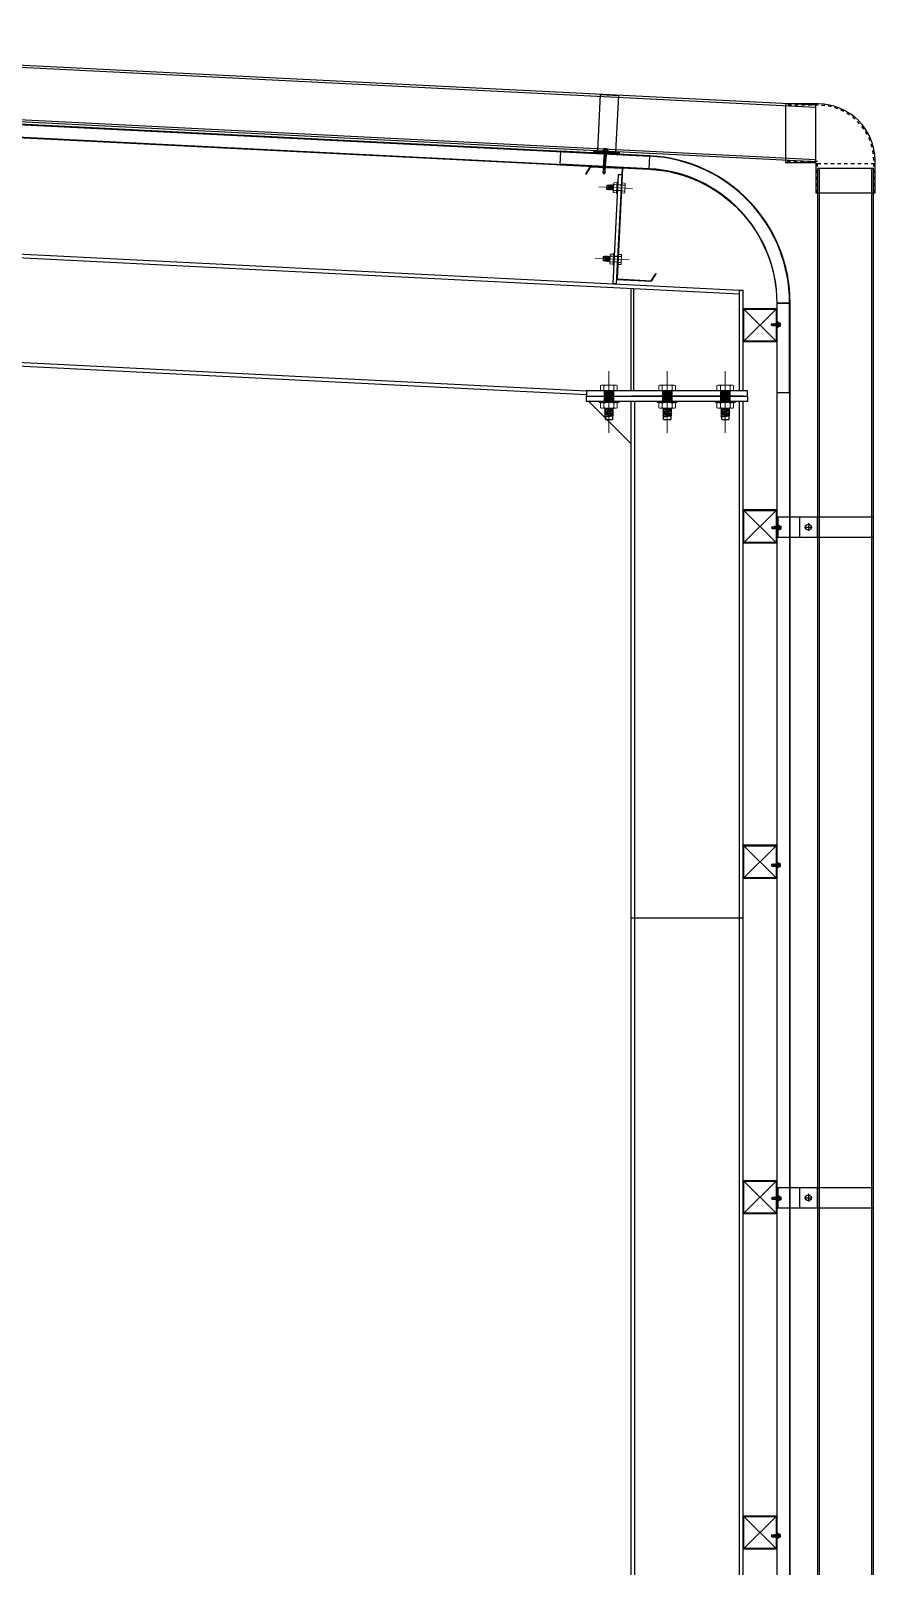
# Model space of a CAD drawing. Header units: inches. Extents: x 1359 to 46357, y -3807 to 191.
# Drawn here: x 23432.88 to 23458.04, y -940.83 to -895.03 of the extents above; entities that cross this region are included whole.
import ezdxf

# ---------------------------------------------------------------- set-up
doc = ezdxf.new("R2010")
doc.units = ezdxf.units.IN
doc.header["$MEASUREMENT"] = 0
for name, pattern in [('CENTER2', [28.575, 19.05, -3.175, 3.175, -3.175]), ('DASHED2', [9.525, 6.35, -3.175]), ('HIDDEN', [0.375, 0.25, -0.125])]:
    doc.linetypes.add(name, pattern=pattern)
for name, color, linetype in [('2', 2, 'Continuous'), ('2NET-VE', 8, 'Continuous'), ('3', 3, 'Continuous'), ('5', 5, 'Continuous'), ('6', 6, 'Continuous'), ('7', 7, 'Continuous'), ('DASHED', 8, 'DASHED2'), ('DIM', 8, 'Continuous'), ('DOWNPOUT', 52, 'Continuous'), ('flashing', 6, 'Continuous'), ('GIANG', 1, 'Continuous'), ('ROOFING', 4, 'Continuous'), ('STRUCTURE', 1, 'Continuous')]:
    doc.layers.add(name, color=color, linetype=linetype)
doc.layers.add('8', color=8, linetype='CENTER2', lineweight=13)

# ---------------------------------------------------------------- blocks, each defined once
blk = doc.blocks.new('*U206')
at = {"layer": '3', "ltscale": 5}
blk.add_lwpolyline([(-0.3125, 0.3125), (0.3125, 0.3125), (0.3125, -0.3125), (-0.3125, -0.3125)], close=True, dxfattribs=at)
blk = doc.blocks.new('*U207')
at = {"layer": 'DIM', "color": 0, "linetype": 'ByBlock', "lineweight": -2, "transparency": 16777216}
blk.add_blockref('*U206', (0, 0), dxfattribs=at)
blk = doc.blocks.new('*U9')
at = {"layer": '2NET-VE', "ltscale": 0.5}
for p, q in [((0, 8.3), (12.1, 8.3)), ((25.6, 7.4), (25.5, 7.4)), ((0, -8.3), (12.1, -8.3)), ((25.6, -7.4), (25.6, -7.4))]:
    blk.add_line(p, q, dxfattribs=at)
at = {"layer": '7', "linetype": 'Continuous'}
for p, q in [((24.6, 6.4), (25.8, 7.7)), ((25, -6.4), (26.5, 6.4)), ((25.8, 7.7), (26.5, 6.4)), ((26.5, 6.4), (27.7, 7.7)), ((26.9, -6.4), (28.4, 6.4)), ((27.7, 7.7), (28.4, 6.4)), ((28.4, 6.4), (29.7, 7.7)), ((28.9, -6.4), (30.4, 6.4)), ((29.7, 7.7), (30.4, 6.4)), ((30.4, 6.4), (31.6, 7.7)), ((30.8, -6.4), (32.3, 6.4)), ((31.6, 7.7), (32.3, 6.4)), ((32.3, 6.4), (33.5, 7.7)), ((32.7, -6.4), (34.2, 6.4)), ((32.7, -6.4), (34.2, 6.4)), ((33.5, 7.7), (34.2, 6.4)), ((34.2, 6.4), (35.5, 7.7)), ((34.7, -6.4), (36.2, 6.4)), ((35.5, 7.7), (36.2, 6.4)), ((36.2, 6.4), (37.4, 7.7)), ((36.6, -6.4), (38.1, 6.4)), ((36.6, -6.4), (38.1, 6.4)), ((36.6, -6.4), (38.1, 6.4)), ((37.4, 7.7), (38.1, 6.4)), ((38.1, 6.4), (39.3, 7.7)), ((38.5, -6.4), (40, 6.4)), ((39.3, 7.7), (40, 6.4)), ((44.5, 6.4), (40, 6.4)), ((44.5, 6.4), (44.5, -6.4)), ((24.8, -6.4), (24.3, -6.4)), ((25, -6.4), (24.6, -6.4)), ((25, -6.4), (25.7, -7.7)), ((25.7, -7.7), (26.9, -6.4)), ((26.9, -6.4), (27.7, -7.7)), ((27.7, -7.7), (28.9, -6.4)), ((28.9, -6.4), (29.6, -7.7)), ((29.6, -7.7), (30.8, -6.4)), ((30.8, -6.4), (31.5, -7.7)), ((31.5, -7.7), (32.7, -6.4)), ((32.7, -6.4), (33.5, -7.7)), ((33.5, -7.7), (34.7, -6.4)), ((34.7, -6.4), (35.4, -7.7)), ((35.4, -7.7), (36.6, -6.4)), ((36.6, -6.4), (37.3, -7.7)), ((37.3, -7.7), (38.5, -6.4)), ((38.5, -6.4), (44.5, -6.4))]:
    blk.add_line(p, q, dxfattribs=at)
at = {"layer": '8', "ltscale": 10}
blk.add_line((-32.8, 0), (68.2, 0), dxfattribs=at)
at = {"layer": '8', "linetype": 'Continuous'}
for p, q in [((-10.2, 8.8), (-10.2, 11.9)), ((-10.2, -11.9), (-10.2, 11.9)), ((-0.9, 14.9), (-9.3, 14.9)), ((-1.4, 8.8), (-8.9, 8.8)), ((0, 8.8), (0, 11.9)), ((0, -11.9), (0, 11.9)), ((12.1, -17.6), (12.1, 17.6)), ((12.1, 17.6), (14.1, 17.6)), ((14.1, -17.6), (14.1, 17.6)), ((14.1, 8.8), (14.1, 11.9)), ((14.1, -11.9), (14.1, 11.9)), ((15, 14.9), (23.4, 14.9)), ((15.5, 8.8), (22.9, 8.8)), ((24.3, 8.8), (24.3, 11.9)), ((24.3, -11.9), (24.3, 11.9)), ((-10.2, -8.8), (-10.2, -11.9)), ((-9.3, -14.9), (-0.9, -14.9)), ((-1.4, -8.8), (-8.9, -8.8)), ((0, -8.8), (0, -11.9)), ((12.1, -17.6), (14.1, -17.6)), ((14.1, -8.8), (14.1, -11.9)), ((23.4, -14.9), (15, -14.9)), ((15.5, -8.8), (22.9, -8.8)), ((24.3, -8.8), (24.3, -11.9))]:
    blk.add_line(p, q, dxfattribs=at)
for centre, radius, start, end in [((-4.7, 11.9), 5.58, 146.602, 180), ((-6.1, 11.9), 4.1, 180, 228.5476), ((-6.1, 5.7), 4.1, 131.4524, 180), ((-4.1, 11.9), 4.1, 311.4524, 0), ((-4.1, 5.7), 4.1, 0, 48.5476), ((-5.6, 11.9), 5.58, 0, 33.398), ((19.7, 11.9), 5.58, 146.602, 180), ((18.2, 11.9), 4.1, 180, 228.5476), ((18.2, 5.7), 4.1, 131.4524, 180), ((20.2, 11.9), 4.1, 311.4524, 0), ((20.2, 5.7), 4.1, 0, 48.5476), ((18.8, 11.9), 5.58, 0, 33.398), ((-6.1, -5.7), 4.1, 180, 228.5476), ((-6.1, -11.9), 4.1, 131.4524, 180), ((-4.7, -11.9), 5.58, 180, 213.398), ((-4.1, -5.7), 4.1, 311.4524, 0), ((-4.1, -11.9), 4.1, 0, 48.5476), ((-5.6, -11.9), 5.58, 326.602, 0), ((18.2, -5.7), 4.1, 180, 228.5476), ((18.2, -11.9), 4.1, 131.4524, 180), ((19.7, -11.9), 5.58, 180, 213.398), ((20.2, -5.7), 4.1, 311.4524, 0), ((20.2, -11.9), 4.1, 0, 48.5476), ((18.8, -11.9), 5.58, 326.602, 0)]:
    blk.add_arc(centre, radius, start, end, dxfattribs=at)
blk = doc.blocks.new('*U10')
at = {"layer": '2NET-VE', "ltscale": 0.5}
for p, q in [((0, 8.3), (12.1, 8.3)), ((25.6, 7.4), (25.5, 7.4)), ((0, -8.3), (12.1, -8.3)), ((25.6, -7.4), (25.6, -7.4))]:
    blk.add_line(p, q, dxfattribs=at)
at = {"layer": '7', "linetype": 'Continuous'}
for p, q in [((24.6, 6.4), (25.8, 7.7)), ((25, -6.4), (26.5, 6.4)), ((25.8, 7.7), (26.5, 6.4)), ((26.5, 6.4), (27.7, 7.7)), ((26.9, -6.4), (28.4, 6.4)), ((27.7, 7.7), (28.4, 6.4)), ((28.4, 6.4), (29.7, 7.7)), ((28.9, -6.4), (30.4, 6.4)), ((29.7, 7.7), (30.4, 6.4)), ((30.4, 6.4), (31.6, 7.7)), ((30.8, -6.4), (32.3, 6.4)), ((31.6, 7.7), (32.3, 6.4)), ((32.3, 6.4), (33.5, 7.7)), ((32.7, -6.4), (34.2, 6.4)), ((32.7, -6.4), (34.2, 6.4)), ((33.5, 7.7), (34.2, 6.4)), ((34.2, 6.4), (35.5, 7.7)), ((34.7, -6.4), (36.2, 6.4)), ((35.5, 7.7), (36.2, 6.4)), ((36.2, 6.4), (37.4, 7.7)), ((36.6, -6.4), (38.1, 6.4)), ((36.6, -6.4), (38.1, 6.4)), ((36.6, -6.4), (38.1, 6.4)), ((37.4, 7.7), (38.1, 6.4)), ((38.1, 6.4), (39.3, 7.7)), ((38.5, -6.4), (40, 6.4)), ((39.3, 7.7), (40, 6.4)), ((44.5, 6.4), (40, 6.4)), ((44.5, 6.4), (44.5, -6.4)), ((24.8, -6.4), (24.3, -6.4)), ((25, -6.4), (24.6, -6.4)), ((25, -6.4), (25.7, -7.7)), ((25.7, -7.7), (26.9, -6.4)), ((26.9, -6.4), (27.7, -7.7)), ((27.7, -7.7), (28.9, -6.4)), ((28.9, -6.4), (29.6, -7.7)), ((29.6, -7.7), (30.8, -6.4)), ((30.8, -6.4), (31.5, -7.7)), ((31.5, -7.7), (32.7, -6.4)), ((32.7, -6.4), (33.5, -7.7)), ((33.5, -7.7), (34.7, -6.4)), ((34.7, -6.4), (35.4, -7.7)), ((35.4, -7.7), (36.6, -6.4)), ((36.6, -6.4), (37.3, -7.7)), ((37.3, -7.7), (38.5, -6.4)), ((38.5, -6.4), (44.5, -6.4))]:
    blk.add_line(p, q, dxfattribs=at)
at = {"layer": '8', "ltscale": 10}
blk.add_line((-32.8, 0), (68.2, 0), dxfattribs=at)
at = {"layer": '8', "linetype": 'Continuous'}
for p, q in [((-10.2, 8.8), (-10.2, 11.9)), ((-10.2, -11.9), (-10.2, 11.9)), ((-0.9, 14.9), (-9.3, 14.9)), ((-1.4, 8.8), (-8.9, 8.8)), ((0, 8.8), (0, 11.9)), ((0, -11.9), (0, 11.9)), ((12.1, -17.6), (12.1, 17.6)), ((12.1, 17.6), (14.1, 17.6)), ((14.1, -17.6), (14.1, 17.6)), ((14.1, 8.8), (14.1, 11.9)), ((14.1, -11.9), (14.1, 11.9)), ((15, 14.9), (23.4, 14.9)), ((15.5, 8.8), (22.9, 8.8)), ((24.3, 8.8), (24.3, 11.9)), ((24.3, -11.9), (24.3, 11.9)), ((-10.2, -8.8), (-10.2, -11.9)), ((-9.3, -14.9), (-0.9, -14.9)), ((-1.4, -8.8), (-8.9, -8.8)), ((0, -8.8), (0, -11.9)), ((12.1, -17.6), (14.1, -17.6)), ((14.1, -8.8), (14.1, -11.9)), ((23.4, -14.9), (15, -14.9)), ((15.5, -8.8), (22.9, -8.8)), ((24.3, -8.8), (24.3, -11.9))]:
    blk.add_line(p, q, dxfattribs=at)
for centre, radius, start, end in [((-4.7, 11.9), 5.58, 146.602, 180), ((-6.1, 11.9), 4.1, 180, 228.5476), ((-6.1, 5.7), 4.1, 131.4524, 180), ((-4.1, 11.9), 4.1, 311.4524, 0), ((-4.1, 5.7), 4.1, 0, 48.5476), ((-5.6, 11.9), 5.58, 0, 33.398), ((19.7, 11.9), 5.58, 146.602, 180), ((18.2, 11.9), 4.1, 180, 228.5476), ((18.2, 5.7), 4.1, 131.4524, 180), ((20.2, 11.9), 4.1, 311.4524, 0), ((20.2, 5.7), 4.1, 0, 48.5476), ((18.7, 11.9), 5.58, 0, 33.398), ((-6.1, -5.7), 4.1, 180, 228.5476), ((-6.1, -11.9), 4.1, 131.4524, 180), ((-4.7, -11.9), 5.58, 180, 213.398), ((-4.1, -5.7), 4.1, 311.4524, 0), ((-4.1, -11.9), 4.1, 0, 48.5476), ((-5.6, -11.9), 5.58, 326.602, 0), ((18.2, -5.7), 4.1, 180, 228.5476), ((18.2, -11.9), 4.1, 131.4524, 180), ((19.7, -11.9), 5.58, 180, 213.398), ((20.2, -5.7), 4.1, 311.4524, 0), ((20.2, -11.9), 4.1, 0, 48.5476), ((18.7, -11.9), 5.58, 326.602, 0)]:
    blk.add_arc(centre, radius, start, end, dxfattribs=at)
blk = doc.blocks.new('*U70')
at = {"layer": '2', "color": 2, "ltscale": 0.015}
for p, q in [((-1.1, 250), (-1.1, 1.1)), ((-1.1, 250), (70.9, 250)), ((70.3, 248.9), (0, 248.9)), ((0, 248.9), (0, 0)), ((79.9, 232.1), (70.3, 248.9)), ((70.9, 250), (80.9, 232.7)), ((80.9, 232.7), (79.9, 232.1)), ((-88, 17.3), (-87, 17.9)), ((-88, 17.3), (-87, 17.9)), ((-78, 0), (-88, 17.3)), ((-77.4, 1.1), (-87, 17.9)), ((-78.8, 1.4), (-78, 0)), ((0, 0), (-78, 0)), ((-1.1, 1.1), (-77.4, 1.1))]:
    blk.add_line(p, q, dxfattribs=at)
at = {"layer": '5'}
for points in [[(8, 235), (0, 235), (0, -10), (8, -10)], [(8, 235), (8, -10)]]:
    blk.add_lwpolyline(points, dxfattribs=at)
at = {"layer": 'GIANG', "xscale": 0.75, "yscale": 0.75, "zscale": 0.75}
for name, p in [('*U9', (-1.1, 205)), ('*U10', (-1.1, 45))]:
    blk.add_blockref(name, p, dxfattribs=at)
blk = doc.blocks.new('*U75')
at = {"color": 9, "const_width": 22}
blk.add_lwpolyline([(0, 0), (24, 0)], dxfattribs=at)
at = {"layer": '2NET-VE', "color": 8, "linetype": 'Continuous', "ltscale": 0.5}
for p, q in [((0, 10.4), (24, 10.4)), ((40.8, 9.2), (40.8, 9.2)), ((0, -10.4), (24, -10.4)), ((40.8, -9.2), (40.8, -9.2))]:
    blk.add_line(p, q, dxfattribs=at)
at = {"layer": '7', "color": 8, "linetype": 'Continuous'}
for p, q in [((39.6, 8), (41.1, 9.6)), ((40.1, -8), (42, 8)), ((41.1, 9.6), (42, 8)), ((42, 8), (43.5, 9.6)), ((42.5, -8), (44.4, 8)), ((43.5, 9.6), (44.4, 8)), ((44.4, 8), (45.9, 9.6)), ((44.9, -8), (46.8, 8)), ((45.9, 9.6), (46.8, 8)), ((46.8, 8), (48.3, 9.6)), ((47.3, -8), (49.2, 8)), ((48.3, 9.6), (49.2, 8)), ((49.2, 8), (50.7, 9.6)), ((49.8, -8), (51.6, 8)), ((49.8, -8), (51.6, 8)), ((50.7, 9.6), (51.6, 8)), ((51.6, 8), (53.2, 9.6)), ((52.2, -8), (54, 8)), ((53.2, 9.6), (54, 8)), ((54, 8), (55.6, 9.6)), ((54.6, -8), (56.5, 8)), ((54.6, -8), (56.5, 8)), ((54.6, -8), (56.5, 8)), ((55.6, 9.6), (56.5, 8)), ((56.5, 8), (58, 9.6)), ((57, -8), (58.9, 8)), ((58, 9.6), (58.9, 8)), ((64.5, 8), (58.9, 8)), ((64.5, 8), (64.5, -8)), ((39.8, -8), (39.2, -8)), ((40.1, -8), (39.6, -8)), ((40.1, -8), (41, -9.6)), ((41, -9.6), (42.5, -8)), ((42.5, -8), (43.4, -9.6)), ((43.4, -9.6), (44.9, -8)), ((44.9, -8), (45.8, -9.6)), ((45.8, -9.6), (47.3, -8)), ((47.3, -8), (48.2, -9.6)), ((48.2, -9.6), (49.8, -8)), ((49.8, -8), (50.7, -9.6)), ((50.7, -9.6), (52.2, -8)), ((52.2, -8), (53.1, -9.6)), ((53.1, -9.6), (54.6, -8)), ((54.6, -8), (55.5, -9.6)), ((55.5, -9.6), (57, -8)), ((57, -8), (64.5, -8))]:
    blk.add_line(p, q, dxfattribs=at)
at = {"layer": '8', "color": 8, "linetype": 'Continuous', "ltscale": 10}
blk.add_line((-43.5, 0), (94, 0), dxfattribs=at)
at = {"layer": '8', "color": 8, "linetype": 'Continuous'}
for p, q in [((-12.8, 11), (-12.8, 14.8)), ((-12.8, -14.8), (-12.8, 14.8)), ((-1.2, 18.7), (-11.6, 18.7)), ((-1.7, 11), (-11.1, 11)), ((0, 11), (0, 14.8)), ((0, -14.8), (0, 14.8)), ((24, -21.9), (24, 21.9)), ((24, 21.9), (26.4, 21.9)), ((26.4, -21.9), (26.4, 21.9)), ((26.4, 11), (26.4, 14.8)), ((26.4, -14.8), (26.4, 14.8)), ((27.6, 18.7), (38.1, 18.7)), ((28.2, 11), (37.5, 11)), ((39.2, 11), (39.2, 14.8)), ((39.2, -14.8), (39.2, 14.8)), ((-12.8, -11), (-12.8, -14.8)), ((-11.6, -18.7), (-1.2, -18.7)), ((-1.7, -11), (-11.1, -11)), ((0, -11), (0, -14.8)), ((24, -21.9), (26.4, -21.9)), ((26.4, -11), (26.4, -14.8)), ((38.1, -18.7), (27.6, -18.7)), ((28.2, -11), (37.5, -11)), ((39.2, -11), (39.2, -14.8))]:
    blk.add_line(p, q, dxfattribs=at)
for centre, radius, start, end in [((-5.8, 14.8), 6.98, 146.602, 180), ((-7.7, 14.8), 5.12, 180, 228.5476), ((-7.7, 7.1), 5.12, 131.4524, 180), ((-5.1, 14.8), 5.12, 311.4524, 0), ((-5.1, 7.1), 5.12, 0, 48.5476), ((-7, 14.8), 6.98, 0, 33.398), ((33.4, 14.8), 6.98, 146.602, 180), ((31.6, 14.8), 5.12, 180, 228.5476), ((31.6, 7.1), 5.12, 131.4524, 180), ((34.1, 14.8), 5.12, 311.4524, 0), ((34.1, 7.1), 5.12, 0, 48.5476), ((32.3, 14.8), 6.98, 0, 33.398), ((-7.7, -7.1), 5.12, 180, 228.5476), ((-7.7, -14.8), 5.12, 131.4524, 180), ((-5.8, -14.8), 6.98, 180, 213.398), ((-5.1, -7.1), 5.12, 311.4524, 0), ((-5.1, -14.8), 5.12, 0, 48.5476), ((-7, -14.8), 6.98, 326.602, 0), ((31.6, -7.1), 5.12, 180, 228.5476), ((31.6, -14.8), 5.12, 131.4524, 180), ((33.4, -14.8), 6.98, 180, 213.398), ((34.1, -7.1), 5.12, 311.4524, 0), ((34.1, -14.8), 5.12, 0, 48.5476), ((32.3, -14.8), 6.98, 326.602, 0)]:
    blk.add_arc(centre, radius, start, end, dxfattribs=at)
blk = doc.blocks.new('*U50')
at = {"color": 9, "const_width": 22}
blk.add_lwpolyline([(0, 0), (24, 0)], dxfattribs=at)
at = {"layer": '2NET-VE', "color": 8, "linetype": 'Continuous', "ltscale": 0.5}
for p, q in [((0, 10.4), (24, 10.4)), ((40.8, 9.2), (40.8, 9.2)), ((0, -10.4), (24, -10.4)), ((40.8, -9.2), (40.8, -9.2))]:
    blk.add_line(p, q, dxfattribs=at)
at = {"layer": '7', "color": 8, "linetype": 'Continuous'}
for p, q in [((39.6, 8), (41.1, 9.6)), ((40.1, -8), (42, 8)), ((41.1, 9.6), (42, 8)), ((42, 8), (43.5, 9.6)), ((42.5, -8), (44.4, 8)), ((43.5, 9.6), (44.4, 8)), ((44.4, 8), (45.9, 9.6)), ((44.9, -8), (46.8, 8)), ((45.9, 9.6), (46.8, 8)), ((46.8, 8), (48.3, 9.6)), ((47.3, -8), (49.2, 8)), ((48.3, 9.6), (49.2, 8)), ((49.2, 8), (50.7, 9.6)), ((49.8, -8), (51.6, 8)), ((49.8, -8), (51.6, 8)), ((50.7, 9.6), (51.6, 8)), ((51.6, 8), (53.2, 9.6)), ((52.2, -8), (54, 8)), ((53.2, 9.6), (54, 8)), ((54, 8), (55.6, 9.6)), ((54.6, -8), (56.5, 8)), ((54.6, -8), (56.5, 8)), ((54.6, -8), (56.5, 8)), ((55.6, 9.6), (56.5, 8)), ((56.5, 8), (58, 9.6)), ((57, -8), (58.9, 8)), ((58, 9.6), (58.9, 8)), ((64.5, 8), (58.9, 8)), ((64.5, 8), (64.5, -8)), ((39.8, -8), (39.2, -8)), ((40.1, -8), (39.6, -8)), ((40.1, -8), (41, -9.6)), ((41, -9.6), (42.5, -8)), ((42.5, -8), (43.4, -9.6)), ((43.4, -9.6), (44.9, -8)), ((44.9, -8), (45.8, -9.6)), ((45.8, -9.6), (47.3, -8)), ((47.3, -8), (48.2, -9.6)), ((48.2, -9.6), (49.8, -8)), ((49.8, -8), (50.7, -9.6)), ((50.7, -9.6), (52.2, -8)), ((52.2, -8), (53.1, -9.6)), ((53.1, -9.6), (54.6, -8)), ((54.6, -8), (55.5, -9.6)), ((55.5, -9.6), (57, -8)), ((57, -8), (64.5, -8))]:
    blk.add_line(p, q, dxfattribs=at)
at = {"layer": '8', "color": 8, "linetype": 'Continuous', "ltscale": 10}
blk.add_line((-43.5, 0), (94, 0), dxfattribs=at)
at = {"layer": '8', "color": 8, "linetype": 'Continuous'}
for p, q in [((-12.8, 11), (-12.8, 14.8)), ((-12.8, -14.8), (-12.8, 14.8)), ((-1.2, 18.7), (-11.6, 18.7)), ((-1.7, 11), (-11.1, 11)), ((0, 11), (0, 14.8)), ((0, -14.8), (0, 14.8)), ((24, -21.9), (24, 21.9)), ((24, 21.9), (26.4, 21.9)), ((26.4, -21.9), (26.4, 21.9)), ((26.4, 11), (26.4, 14.8)), ((26.4, -14.8), (26.4, 14.8)), ((27.6, 18.7), (38.1, 18.7)), ((28.2, 11), (37.5, 11)), ((39.2, 11), (39.2, 14.8)), ((39.2, -14.8), (39.2, 14.8)), ((-12.8, -11), (-12.8, -14.8)), ((-11.6, -18.7), (-1.2, -18.7)), ((-1.7, -11), (-11.1, -11)), ((0, -11), (0, -14.8)), ((24, -21.9), (26.4, -21.9)), ((26.4, -11), (26.4, -14.8)), ((38.1, -18.7), (27.6, -18.7)), ((28.2, -11), (37.5, -11)), ((39.2, -11), (39.2, -14.8))]:
    blk.add_line(p, q, dxfattribs=at)
for centre, radius, start, end in [((-5.8, 14.8), 6.98, 146.602, 180), ((-7.7, 14.8), 5.12, 180, 228.5476), ((-7.7, 7.1), 5.12, 131.4524, 180), ((-5.1, 14.8), 5.12, 311.4524, 0), ((-5.1, 7.1), 5.12, 0, 48.5476), ((-7, 14.8), 6.98, 0, 33.398), ((33.4, 14.8), 6.98, 146.602, 180), ((31.6, 14.8), 5.12, 180, 228.5476), ((31.6, 7.1), 5.12, 131.4524, 180), ((34.1, 14.8), 5.12, 311.4524, 0), ((34.1, 7.1), 5.12, 0, 48.5476), ((32.3, 14.8), 6.98, 0, 33.398), ((-7.7, -7.1), 5.12, 180, 228.5476), ((-7.7, -14.8), 5.12, 131.4524, 180), ((-5.8, -14.8), 6.98, 180, 213.398), ((-5.1, -7.1), 5.12, 311.4524, 0), ((-5.1, -14.8), 5.12, 0, 48.5476), ((-7, -14.8), 6.98, 326.602, 0), ((31.6, -7.1), 5.12, 180, 228.5476), ((31.6, -14.8), 5.12, 131.4524, 180), ((33.4, -14.8), 6.98, 180, 213.398), ((34.1, -7.1), 5.12, 311.4524, 0), ((34.1, -14.8), 5.12, 0, 48.5476), ((32.3, -14.8), 6.98, 326.602, 0)]:
    blk.add_arc(centre, radius, start, end, dxfattribs=at)
blk = doc.blocks.new('ưqgwgh')
at = {"layer": '2', "ltscale": 5}
for p, q in [((0, 0.2), (0, 2.111)), ((0.05, 0.2), (0.05, 2.108))]:
    blk.add_line(p, q, dxfattribs=at)
at = {"layer": '2'}
for points in [[(2.167, 0.1), (2.167, 0.2), (-0.833, 0.2), (-0.833, 0.1)], [(2.167, 0.1), (2.167, 0), (-0.833, 0), (-0.833, 0.1)]]:
    blk.add_lwpolyline(points, close=True, dxfattribs=at)
at = {"layer": '6'}
blk.add_line((2.083, 0.1), (0, 0.1), dxfattribs=at)
at = {"layer": '6', "color": 2}
blk.add_lwpolyline([(0, 0), (-0.792, 0), (0, -0.792)], close=True, dxfattribs=at)
at = {"layer": '8', "xscale": -0.00833333333331774, "yscale": 0.00833333333331774, "zscale": 0.00833333333331774, "rotation": 90.00000002324269}
for name, p in [('*U75', (-0.417, 0.2)), ('*U75', (0.667, 0.2)), ('*U50', (1.75, 0.2))]:
    blk.add_blockref(name, p, dxfattribs=at)
blk = doc.blocks.new('*U205')
at = {"layer": '3', "ltscale": 5}
blk.add_lwpolyline([(-0.3125, 0.3125), (0.3125, 0.3125), (0.3125, -0.3125), (-0.3125, -0.3125)], close=True, dxfattribs=at)
blk = doc.blocks.new('Short_Self_drilling')
at = {"layer": 'STRUCTURE', "color": 1, "linetype": 'Continuous'}
for p, q in [((6.4, 1.7), (-6.4, 1.7)), ((5.1, 3.8), (-5.1, 3.8)), ((-2.6, 2.9), (-5.1, 2.9)), ((-3.4, 3.8), (-3.4, 6.8)), ((3, 7.2), (-3, 7.2)), ((2.6, 2.9), (-2.6, 2.9)), ((-2.1, 2.8), (-2.1, 2.9)), ((6.3, 0), (0, 0)), ((2.2, 2.8), (2.2, 2.9)), ((2.2, -0.5), (2.2, 0)), ((5.1, 2.9), (2.6, 2.9)), ((3.4, 3.8), (3.4, 6.8)), ((3, -1.2), (-2.7, -0.2)), ((3, -2.7), (-2.7, -1.8)), ((3, -4.2), (-2.7, -3.3)), ((3, -5.8), (-2.7, -4.8)), ((3, -7.3), (-2.7, -6.3)), ((-1.9, -8), (-2.7, -7.9)), ((-2.1, -1.4), (-2.1, -0.9)), ((-2.1, -2.9), (-2.1, -2.4)), ((-2.1, -4.4), (-2.1, -3.9)), ((-2.1, -6), (-2.1, -5.4)), ((-2.1, -7.5), (-2.1, -7)), ((-2.1, -12.3), (-2.1, -8.5)), ((3, -8.8), (-1.1, -8.1)), ((2.1, -12.3), (2.1, -9.1)), ((2.2, -2), (2.2, -1.5)), ((2.2, -3.6), (2.2, -3)), ((2.2, -5.1), (2.2, -4.6)), ((2.2, -6.6), (2.2, -6.1)), ((2.2, -8.1), (2.2, -7.6))]:
    blk.add_line(p, q, dxfattribs=at)
blk.add_lwpolyline([(6.4, 1.3), (6.4, 1.7), (2.1, 2.8), (-2.1, 2.8), (-6.4, 1.7), (-6.4, 1.3)], close=True, dxfattribs=at)
for points in [[(-6.4, 1.3, -0.088869), (-6.3, 0), (0, 0)], [(-0.1, 3.8), (-0.3, 6.2, 0.338878), (-3.1, 6.2), (-3.3, 3.8)], [(3.3, 3.8), (3.1, 6.2, 0.338878), (0.3, 6.2), (0.1, 3.8)], [(2.1, -12.3), (0.2, -14.2, -0.333596), (-0.2, -14.2), (-2.1, -12.3)], [(-0.1, -14), (-1, -12.2, -0.148657), (-1.4, -11.2), (-2, -7.7, -0.815006), (-1.2, -7.8, 0.150833), (-0.8, -8.7)], [(2.1, -12.3), (1.7, -11.7, 0.52242), (0.9, -11.7), (-0.2, -14.2)]]:
    blk.add_lwpolyline(points, format="xyb", dxfattribs=at)
for points in [[(3, -1.2), (2.2, -1.5), (-2.1, -0.8), (-2.7, -0.2), (-2.4, 0)], [(3, -2.7), (2.2, -3), (-2.1, -2.4), (-2.7, -1.8), (-2.1, -1.4), (2.2, -2), (3, -2.7)], [(3, -4.2), (2.2, -4.6), (-2.1, -3.9), (-2.7, -3.3), (-2.1, -2.9), (2.2, -3.6), (3, -4.2)], [(3, -5.8), (2.2, -6.1), (-2.1, -5.4), (-2.7, -4.8), (-2.1, -4.4), (2.2, -5.1), (3, -5.8)], [(3, -7.3), (2.2, -7.6), (-2.1, -7), (-2.7, -6.3), (-2.1, -6), (2.2, -6.6), (3, -7.3)], [(-1.8, -8.5), (-2.1, -8.5), (-2.7, -7.9), (-2.1, -7.5), (-1.8, -7.5)], [(-1.3, -7.6), (2.2, -8.1), (3, -8.8)], [(-1.2, 0), (2.2, -0.5), (3, -1.2)], [(3, -8.8), (2.2, -9.1), (-0.8, -8.7)]]:
    blk.add_lwpolyline(points, dxfattribs=at)
for centre, radius, start, end in [((-5, 3.3), 0.455, 109.7949, 250.2674), ((-3, 6.8), 0.429, 90.0311, 180.0311), ((3, 6.8), 0.429, 0.0311, 90.0311), ((5.1, 3.3), 0.435, 279.7276, 80.3347), ((10, 0.2), 3.74, 162.2963, 182.6103)]:
    blk.add_arc(centre, radius, start, end, dxfattribs=at)
blk = doc.blocks.new('A$C3D6C2CD6')
at = {"layer": 'flashing'}
for p, q in [((66.6, 166.5), (67.1, 176.5)), ((161.6, 66.7), (171.6, 66.7))]:
    blk.add_line(p, q, dxfattribs=at)
blk.add_lwpolyline([(0, 169.9), (66.6, 166.5, -0.399583), (161.6, 66.7), (161.6, 0), (171.6, 0), (171.6, 66.7, 0.399583), (67.1, 176.5), (0.5, 179.9)], format="xyb", close=True, dxfattribs=at)
for points in [[(171.2, 0), (171.2, 66.7, 0.399583), (67.1, 176.2), (0.5, 179.5)], [(161.9, 0), (161.9, 66.7, 0.399583), (66.6, 166.9), (0, 170.2)]]:
    blk.add_lwpolyline(points, format="xyb", dxfattribs=at)
blk = doc.blocks.new('A$C26A6701F')
at = {"layer": 'STRUCTURE', "color": 1, "linetype": 'Continuous'}
for p, q in [((0, 17.2), (1.3, 17.5)), ((0, 17.1), (0, 17.2)), ((0, 17.2), (4, 17.2)), ((4, 17.1), (0, 17.1)), ((3.9, 16.7), (0.1, 16.7)), ((0.4, 17.8), (3.6, 17.8)), ((0.4, 17.6), (1.2, 17.6)), ((0.9, 17.8), (0.9, 18.8)), ((1, 17.8), (1, 18.6)), ((1.1, 18.9), (2.9, 18.9)), ((1.2, 16.7), (1.1, 16.7)), ((1.1, 16.7), (1.4, 16.6)), ((1.1, 16.7), (1.4, 16.7)), ((1.1, 16.2), (2.9, 16.5)), ((1.4, 16.4), (1.1, 16.2)), ((1.1, 16.2), (1.4, 16.1)), ((1.1, 15.7), (2.9, 16)), ((1.4, 15.9), (1.1, 15.7)), ((1.1, 15.7), (1.4, 15.6)), ((1.4, 15.5), (1.1, 15.2)), ((1.1, 15.2), (2.9, 15.5)), ((1.1, 15.2), (1.4, 15.1)), ((1.4, 15), (1.1, 14.8)), ((1.1, 14.8), (2.9, 15)), ((1.1, 14.8), (1.4, 14.7)), ((1.1, 14.3), (2.9, 14.6)), ((1.4, 14.5), (1.1, 14.3)), ((1.1, 14.3), (1.4, 14.2)), ((1.1, 13.8), (2.9, 14.1)), ((1.4, 14), (1.1, 13.8)), ((1.1, 13.8), (1.4, 13.7)), ((1.4, 13.6), (1.1, 13.3)), ((1.1, 13.3), (2.9, 13.6)), ((1.1, 13.3), (1.4, 13.2)), ((1.1, 12.9), (2.9, 13.2)), ((1.4, 13.1), (1.1, 12.9)), ((1.1, 12.9), (1.4, 12.8)), ((1.1, 12.4), (2.9, 12.7)), ((1.4, 12.6), (1.1, 12.4)), ((1.1, 12.4), (1.4, 12.3)), ((1.1, 11.9), (2.9, 12.2)), ((1.4, 12.1), (1.1, 11.9)), ((1.1, 11.9), (1.4, 11.8)), ((1.4, 11.7), (1.1, 11.5)), ((1.1, 11.5), (2.9, 11.7)), ((1.1, 11.5), (1.4, 11.3)), ((1.2, 17.6), (2.8, 17.6)), ((1.3, 17.5), (1.3, 17.6)), ((1.3, 17.5), (2.7, 17.5)), ((1.4, 16.6), (2.4, 16.7)), ((2.7, 16.6), (1.4, 16.4)), ((1.4, 16.4), (1.4, 16.6)), ((1.4, 16.1), (2.7, 16.3)), ((2.7, 16.1), (1.4, 15.9)), ((1.4, 15.9), (1.4, 16.1)), ((1.4, 15.6), (2.7, 15.8)), ((2.7, 15.6), (1.4, 15.5)), ((1.4, 15.5), (1.4, 15.6)), ((1.4, 15.1), (2.7, 15.3)), ((2.7, 15.2), (1.4, 15)), ((1.4, 15), (1.4, 15.1)), ((1.4, 14.7), (2.7, 14.9)), ((2.7, 14.7), (1.4, 14.5)), ((1.4, 14.5), (1.4, 14.7)), ((1.4, 14.2), (2.7, 14.4)), ((2.7, 14.2), (1.4, 14)), ((1.4, 14), (1.4, 14.2)), ((1.4, 13.7), (2.7, 13.9)), ((2.7, 13.7), (1.4, 13.6)), ((1.4, 13.6), (1.4, 13.7)), ((1.4, 13.2), (2.7, 13.4)), ((2.7, 13.3), (1.4, 13.1)), ((1.4, 13.2), (1.4, 13.1)), ((1.4, 12.8), (2.7, 13)), ((2.7, 12.8), (1.4, 12.6)), ((1.4, 12.6), (1.4, 12.8)), ((1.4, 12.3), (2.7, 12.5)), ((2.7, 12.3), (1.4, 12.1)), ((1.4, 12.1), (1.4, 12.3)), ((1.4, 11.8), (2.7, 12)), ((2.7, 11.8), (1.4, 11.7)), ((1.4, 11.7), (1.4, 11.8)), ((1.4, 11.3), (2.7, 11.5)), ((1.9, 18.6), (2, 17.8)), ((2, 17.8), (2.1, 18.6)), ((2.7, 17.5), (2.7, 17.6)), ((2.7, 17.5), (4, 17.2)), ((2.7, 16.6), (2.7, 16.7)), ((2.7, 16.6), (2.9, 16.5)), ((2.7, 16.3), (2.9, 16.5)), ((2.7, 16.1), (2.7, 16.3)), ((2.7, 16.1), (2.9, 16)), ((2.7, 15.8), (2.9, 16)), ((2.7, 15.6), (2.7, 15.8)), ((2.7, 15.6), (2.9, 15.5)), ((2.7, 15.3), (2.9, 15.5)), ((2.7, 15.2), (2.7, 15.3)), ((2.7, 15.2), (2.9, 15)), ((2.7, 14.9), (2.9, 15)), ((2.7, 14.7), (2.7, 14.9)), ((2.7, 14.7), (2.9, 14.6)), ((2.7, 14.4), (2.9, 14.6)), ((2.7, 14.2), (2.7, 14.4)), ((2.7, 14.2), (2.9, 14.1)), ((2.7, 13.9), (2.9, 14.1)), ((2.7, 13.7), (2.7, 13.9)), ((2.7, 13.7), (2.9, 13.6)), ((2.7, 13.4), (2.9, 13.6)), ((2.7, 13.4), (2.7, 13.3)), ((2.7, 13.3), (2.9, 13.2)), ((2.7, 13), (2.9, 13.2)), ((2.7, 12.8), (2.7, 13)), ((2.7, 12.8), (2.9, 12.7)), ((2.7, 12.5), (2.9, 12.7)), ((2.7, 12.3), (2.7, 12.5)), ((2.7, 12.3), (2.9, 12.2)), ((2.7, 12), (2.9, 12.2)), ((2.7, 11.8), (2.7, 12)), ((2.7, 11.8), (2.9, 11.7)), ((2.7, 11.5), (2.9, 11.7)), ((2.7, 11.4), (2.7, 11.5)), ((2.8, 17.6), (3.6, 17.6)), ((3, 18.6), (3, 17.8)), ((3.1, 17.8), (3.1, 18.8)), ((4, 17.2), (4, 17.1)), ((1, 6.2), (2.8, 6.5)), ((1.3, 6.4), (1, 6.2)), ((1, 6.2), (1.3, 6.1)), ((1.3, 6), (1, 5.8)), ((1, 5.8), (2.8, 6)), ((1, 5.8), (1.3, 5.6)), ((1, 5.3), (2.8, 5.6)), ((1.3, 5.5), (1, 5.3)), ((1, 5.3), (1.3, 5.2)), ((1, 4.8), (2.8, 5.1)), ((1.3, 5), (1, 4.8)), ((1, 4.8), (1.3, 4.7)), ((1, 4.3), (2.8, 4.6)), ((1.3, 4.5), (1, 4.3)), ((1, 4.3), (1.3, 4.2)), ((1.3, 4.1), (1, 3.9)), ((1, 3.9), (2.8, 4.1)), ((1, 3.9), (1.3, 3.8)), ((1.3, 3.6), (1, 3.4)), ((1, 3.4), (2.3, 3.6)), ((1, 3.4), (1.3, 3.3)), ((1.1, 11), (2.9, 11.3)), ((1.4, 11.2), (1.1, 11)), ((1.1, 11), (1.3, 10.9)), ((1.1, 10.5), (2.9, 10.8)), ((1.4, 10.7), (1.1, 10.5)), ((1.1, 10.5), (1.3, 10.4)), ((1.1, 10), (2.9, 10.3)), ((1.3, 10.2), (1.1, 10)), ((1.1, 10), (1.3, 9.9)), ((1.3, 9.8), (1.1, 9.6)), ((1.1, 9.6), (2.9, 9.8)), ((1.1, 9.6), (1.3, 9.4)), ((1.1, 9.1), (2.8, 9.4)), ((1.3, 9.3), (1.1, 9.1)), ((1.1, 9.1), (1.3, 9)), ((1.1, 8.6), (2.8, 8.9)), ((1.3, 8.8), (1.1, 8.6)), ((1.1, 8.6), (1.3, 8.5)), ((1.1, 8.1), (2.8, 8.4)), ((1.3, 8.3), (1.1, 8.1)), ((1.1, 8.1), (1.3, 8)), ((1.3, 7.9), (1.1, 7.7)), ((1.1, 7.7), (2.8, 7.9)), ((1.1, 7.7), (1.3, 7.5)), ((1.1, 7.2), (2.8, 7.5)), ((1.3, 7.4), (1.1, 7.2)), ((1.1, 7.2), (1.3, 7.1)), ((1.1, 6.7), (2.8, 7)), ((1.3, 6.9), (1.1, 6.7)), ((1.1, 6.7), (1.3, 6.6)), ((1.3, 10.7), (1.3, 10.9)), ((1.3, 10.4), (2.7, 10.6)), ((2.7, 10.4), (1.3, 10.2)), ((1.3, 10.2), (1.3, 10.4)), ((1.3, 9.9), (2.7, 10.1)), ((2.7, 9.9), (1.3, 9.8)), ((1.3, 9.9), (1.3, 9.8)), ((1.3, 9.4), (2.7, 9.6)), ((2.6, 9.5), (1.3, 9.3)), ((1.3, 9.3), (1.3, 9.4)), ((1.3, 9), (2.7, 9.2)), ((2.6, 9), (1.3, 8.8)), ((1.3, 8.8), (1.3, 9)), ((1.3, 8.5), (2.7, 8.7)), ((2.6, 8.5), (1.3, 8.3)), ((1.3, 8.3), (1.3, 8.5)), ((1.3, 8), (2.7, 8.2)), ((2.6, 8), (1.3, 7.9)), ((1.3, 7.9), (1.3, 8)), ((1.3, 7.5), (2.7, 7.7)), ((2.6, 7.6), (1.3, 7.4)), ((1.3, 7.4), (1.3, 7.5)), ((1.3, 7.1), (2.7, 7.3)), ((2.6, 7.1), (1.3, 6.9)), ((1.3, 6.9), (1.3, 7.1)), ((1.3, 6.6), (2.7, 6.8)), ((2.6, 6.6), (1.3, 6.4)), ((1.3, 6.4), (1.3, 6.6)), ((1.3, 6.1), (2.6, 6.3)), ((2.6, 6.1), (1.3, 6)), ((1.3, 6), (1.3, 6.1)), ((1.3, 5.6), (2.6, 5.8)), ((2.6, 5.7), (1.3, 5.5)), ((1.3, 5.5), (1.3, 5.6)), ((1.3, 5.2), (2.6, 5.4)), ((2.6, 5.2), (1.3, 5)), ((1.3, 5), (1.3, 5.2)), ((1.3, 4.7), (2.6, 4.9)), ((2.6, 4.7), (1.3, 4.5)), ((1.3, 4.5), (1.3, 4.7)), ((1.3, 4.2), (2.6, 4.4)), ((2.6, 4.3), (1.3, 4.1)), ((1.3, 4.1), (1.3, 4.2)), ((1.3, 3.8), (2.6, 3.9)), ((1.3, 3.6), (1.3, 3.8)), ((2.3, 3.7), (1.3, 3.6)), ((1.3, 3.3), (2.2, 3.4)), ((1.3, 0.6), (1.3, 3.3)), ((1.3, 0.6), (1.4, 0.8)), ((1.3, 0.6), (1.9, 0)), ((2.7, 11.4), (1.4, 11.2)), ((1.4, 11.2), (1.4, 11.3)), ((1.3, 10.9), (2.7, 11.1)), ((2.7, 10.9), (1.4, 10.7)), ((1.7, 0.8), (2, 0)), ((2, 0), (2.6, 0.6)), ((2, 0.1), (2.3, 0.6)), ((2.4, 1), (2.6, 3.7)), ((2.6, 3.8), (2.5, 3.8)), ((2.5, 3.6), (2.8, 3.7)), ((2.5, 3.5), (2.6, 3.5)), ((2.6, 9.5), (2.7, 9.6)), ((2.6, 9.5), (2.8, 9.4)), ((2.6, 9), (2.6, 9.2)), ((2.6, 9), (2.8, 8.9)), ((2.6, 8.5), (2.6, 8.7)), ((2.6, 8.5), (2.8, 8.4)), ((2.6, 8), (2.6, 8.2)), ((2.6, 8), (2.8, 7.9)), ((2.6, 7.6), (2.6, 7.7)), ((2.6, 7.6), (2.8, 7.5)), ((2.6, 7.1), (2.6, 7.3)), ((2.6, 7.1), (2.8, 7)), ((2.6, 6.6), (2.6, 6.8)), ((2.6, 6.6), (2.8, 6.5)), ((2.6, 6.3), (2.8, 6.5)), ((2.6, 6.1), (2.6, 6.3)), ((2.6, 6.1), (2.8, 6)), ((2.6, 5.8), (2.8, 6)), ((2.6, 5.7), (2.6, 5.8)), ((2.6, 5.7), (2.8, 5.6)), ((2.6, 5.4), (2.8, 5.6)), ((2.6, 5.2), (2.6, 5.4)), ((2.6, 5.2), (2.8, 5.1)), ((2.6, 4.9), (2.8, 5.1)), ((2.6, 4.7), (2.6, 4.9)), ((2.6, 4.7), (2.8, 4.6)), ((2.6, 4.4), (2.8, 4.6)), ((2.6, 4.3), (2.6, 4.4)), ((2.8, 4.1), (2.6, 4.3)), ((2.6, 3.9), (2.8, 4.1)), ((2.6, 3.8), (2.6, 3.9)), ((2.8, 3.7), (2.6, 3.8)), ((2.6, 3.5), (2.8, 3.7)), ((2.6, 0.6), (2.6, 3.5)), ((2.7, 11.4), (2.9, 11.3)), ((2.7, 11.1), (2.9, 11.3)), ((2.7, 10.9), (2.7, 11.1)), ((2.7, 10.9), (2.9, 10.8)), ((2.7, 10.6), (2.9, 10.8)), ((2.7, 10.4), (2.7, 10.6)), ((2.7, 10.4), (2.9, 10.3)), ((2.7, 10.1), (2.9, 10.3)), ((2.7, 10.1), (2.7, 9.9)), ((2.7, 9.9), (2.9, 9.8)), ((2.7, 9.6), (2.9, 9.8)), ((2.7, 9.2), (2.8, 9.4)), ((2.7, 8.7), (2.8, 8.9)), ((2.7, 8.2), (2.8, 8.4)), ((2.7, 7.7), (2.8, 7.9)), ((2.7, 7.3), (2.8, 7.5)), ((2.7, 6.8), (2.8, 7))]:
    blk.add_line(p, q, dxfattribs=at)
for centre, major_axis, ratio, start_param, end_param in [((-1.1, 16.7), (-0.822, 0.822), 1, 3.915086, 4.236522), ((0.4, 17.7), (0.0956, 0.0956), 1, 0.954633, 3.757756), ((1.1, 18.8), (-0.0943, 0.0943), 1, -0.785398, 0.785398), ((1.5, 18), (0.508, 0.508), 1, 0.131933, 1.438864), ((2.5, 18), (0.508, 0.508), 1, 0.131933, 1.438864), ((2.9, 18.8), (-0.0943, 0.0943), 1, 3.926991, 5.497787), ((3.6, 17.7), (-0.1, 0.1), 1, 2.701137, 5.152845), ((5.1, 16.7), (-1.15, 0.17), 0.90746, -0.177273, 0.177273), ((1.5, 0.7), (0.111, 0.111), 1, 6.085329, 8.011019), ((1.9, 0.1), (0.0625, 0.0625), 1, 3.247504, 4.535451), ((1.8, 3.7), (0.363, 0.363), 1, 4.808661, 5.407478), ((2.4, 3.7), (0.0836, 0.0836), 1, 5.766736, 8.502032), ((1.8, 1), (0.416, 0.416), 1, 4.859665, 5.449971)]:
    blk.add_ellipse(centre, major_axis=major_axis, ratio=ratio, start_param=start_param, end_param=end_param, dxfattribs=at)
blk = doc.blocks.new('D90-90')
at = {"layer": 'ROOFING', "color": 254}
for p, q in [((-296909.8, -76158.4), (-296964.3, -76158.4)), ((-296909.8, -76158.4), (-296909.8, -76256.9)), ((-297059.3, -76253.4), (-297059.3, -76307.9)), ((-296909.8, -76256.9), (-296960.8, -76256.9)), ((-296960.8, -76256.9), (-296960.8, -76307.9)), ((-297059.3, -76307.9), (-296960.8, -76307.9))]:
    blk.add_line(p, q, dxfattribs=at)
at = {"layer": 'ROOFING', "color": 254, "linetype": 'HIDDEN'}
for p, q in [((-296909.8, -76160.6), (-296964.3, -76160.6)), ((-296959.7, -76254.7), (-296959.7, -76160.6)), ((-297057.1, -76253.4), (-297057.1, -76307.9)), ((-296963, -76257.5), (-297057.1, -76257.5)), ((-296909.8, -76254.7), (-296963, -76254.7)), ((-296963, -76254.7), (-296963, -76307.9))]:
    blk.add_line(p, q, dxfattribs=at)
at = {"layer": 'ROOFING', "color": 254}
blk.add_arc((-296964.3, -76253.4), 95, 90, 180, dxfattribs=at)
at = {"layer": 'ROOFING', "color": 254, "linetype": 'HIDDEN'}
blk.add_arc((-296964.3, -76253.4), 92.8, 90, 180, dxfattribs=at)

msp = doc.modelspace()

# ---------------------------------------------------------------- hatches: boundary and pattern name
at = {"true_color": 0xfa051e}
h = msp.add_hatch(dxfattribs=at)
h.set_pattern_fill('ANSI31', color=1, scale=0.08, style=0)
h.set_pattern_definition([(45, (20792.730472, -532.413066), (-0.007071067812, 0.007071067812), [])])
h.paths.add_polyline_path([(23449.664, -898.6149), (23450.4162, -898.6527), (23450.4141, -898.6926), (23449.662, -898.6548)])
at = {"true_color": 0xfc0324}
h = msp.add_hatch(dxfattribs=at)
h.set_pattern_fill('ANSI31', color=240, scale=0.25, style=0)
h.set_pattern_definition([(45, (63.788112, -0.040484), (-0.02209708691, 0.02209708691), [])])
h.paths.add_polyline_path([(23455.1202, -909.5392), (23455.1368, -909.5392), (23455.1368, -910.1365), (23455.1202, -910.1365)])
h = msp.add_hatch(dxfattribs=at)
h.set_pattern_fill('ANSI31', color=240, scale=0.25, style=0)
h.set_pattern_definition([(45, (63.788112, -20.040484), (-0.02209708691, 0.02209708691), [])])
h.paths.add_polyline_path([(23455.1202, -929.5392), (23455.1368, -929.5392), (23455.1368, -930.1365), (23455.1202, -930.1365)])

# ---------------------------------------------------------------- linework, layer by layer
at = {"color": 8}
msp.add_line((23456.2712, -898.9312), (23456.2712, -897.2546), dxfattribs=at)
at = {"color": 240, "true_color": 0xfc0324}
for p, q in [((23455.9379, -909.8379), (23456.1666, -909.8379)), ((23456.0522, -909.7235), (23456.0522, -909.9522)), ((23455.9379, -929.8379), (23456.1666, -929.8379)), ((23456.0522, -929.7235), (23456.0522, -929.9522))]:
    msp.add_line(p, q, dxfattribs=at)
at = {"color": 242, "true_color": 0xde0220}
msp.add_lwpolyline([(23450.3892, -896.9627), (23450.3045, -898.6471), (23449.7757, -898.6205), (23449.8603, -896.9361)], close=True, dxfattribs=at)
at = {"color": 1, "true_color": 0xfa051e}
msp.add_lwpolyline([(23449.664, -898.6149), (23450.4162, -898.6527), (23450.4141, -898.6926), (23449.662, -898.6548)], close=True, dxfattribs=at)
at = {"color": 240, "true_color": 0xfc0324}
for points in [[(23457.9926, -910.1365), (23457.9926, -909.5392), (23455.1202, -909.5392), (23455.1202, -910.1365)], [(23455.1202, -909.5392), (23455.1368, -909.5392), (23455.1368, -910.1365), (23455.1202, -910.1365)], [(23456.3218, -909.5392), (23455.7827, -909.5392), (23455.7827, -910.1365), (23456.3218, -910.1365)], [(23457.9926, -930.1365), (23457.9926, -929.5392), (23455.1202, -929.5392), (23455.1202, -930.1365)], [(23455.1202, -929.5392), (23455.1368, -929.5392), (23455.1368, -930.1365), (23455.1202, -930.1365)], [(23456.3218, -929.5392), (23455.7827, -929.5392), (23455.7827, -930.1365), (23456.3218, -930.1365)]]:
    msp.add_lwpolyline(points, close=True, dxfattribs=at)
for centre in [(23456.0522, -909.8379), (23456.0522, -929.8379)]:
    msp.add_circle(centre, 0.0896, dxfattribs=at)
at = {"layer": '2'}
for p, q in [((23405.1014, -900.4193), (23454.0002, -902.8765)), ((23405.1068, -900.3128), (23454.0002, -902.7697)), ((23454.0002, -905.7713), (23454.0002, -902.7697)), ((23454.1068, -905.7713), (23454.1068, -902.7697)), ((23405.1068, -903.6503), (23449.4405, -905.8781)), ((23405.1121, -903.5438), (23449.4405, -905.7713)), ((23450.8802, -972.0502), (23450.8805, -906.0913)), ((23454.0002, -972.0502), (23454.0002, -906.0913)), ((23454.1068, -972.0502), (23454.1068, -906.0913)), ((23450.7735, -972.0502), (23450.7738, -906.2856)), ((23450.7735, -921.4862), (23454.1068, -921.4862))]:
    msp.add_line(p, q, dxfattribs=at)
at = {"layer": '2', "ltscale": 5}
msp.add_line((23454.0002, -902.7697), (23454.1068, -902.7697), dxfattribs=at)
at = {"layer": 'DOWNPOUT'}
for points in [[(23456.2712, -897.2583), (23412.0085, -895.034), (23411.9246, -896.7027), (23456.2712, -898.9312)], [(23412.0057, -895.0894), (23456.2712, -897.3138)], [(23411.9274, -896.6473), (23456.2712, -898.8757)], [(23456.3773, -899.1443), (23456.3773, -951.1564), (23456.3253, -951.311), (23456.3253, -952.4818)], [(23457.9372, -899.1443), (23457.9372, -951.1564), (23457.9892, -951.311), (23457.9892, -952.4818)]]:
    msp.add_lwpolyline(points, dxfattribs=at)
msp.add_lwpolyline([(23456.3218, -899.1443), (23456.3218, -951.1473), (23456.2698, -951.3019), (23456.2698, -952.4818), (23458.0446, -952.4818), (23458.0446, -951.3019), (23457.9926, -951.1473), (23457.9926, -899.1443)], close=True, dxfattribs=at)
at = {"layer": 'flashing', "color": 1}
for p, q in [((23454.1268, -903.3369), (23455.0868, -904.2969)), ((23454.1268, -904.2969), (23455.0868, -903.3369)), ((23454.1268, -909.3369), (23455.0868, -910.2969)), ((23454.1268, -910.2969), (23455.0868, -909.3369)), ((23454.1268, -919.3369), (23455.0868, -920.2969)), ((23454.1268, -920.2969), (23455.0868, -919.3369)), ((23454.1268, -929.3369), (23455.0868, -930.2969)), ((23454.1268, -930.2969), (23455.0868, -929.3369)), ((23454.1268, -939.3369), (23455.0868, -940.2969)), ((23454.1268, -940.2969), (23455.0868, -939.3369))]:
    msp.add_line(p, q, dxfattribs=at)
at = {"layer": 'flashing', "color": 4}
for p, q in [((23455.1202, -972.3169), (23455.1202, -903.1583)), ((23455.4935, -972.3169), (23455.4935, -903.1583))]:
    msp.add_line(p, q, dxfattribs=at)
at = {"layer": 'flashing', "color": 1}
for points in [[(23454.1068, -903.3169), (23455.1068, -903.3169), (23455.1068, -904.3169), (23454.1068, -904.3169)], [(23454.1268, -903.3369), (23455.0868, -903.3369), (23455.0868, -904.2969), (23454.1268, -904.2969)], [(23454.1068, -909.3169), (23455.1068, -909.3169), (23455.1068, -910.3169), (23454.1068, -910.3169)], [(23454.1268, -909.3369), (23455.0868, -909.3369), (23455.0868, -910.2969), (23454.1268, -910.2969)], [(23454.1068, -919.3169), (23455.1068, -919.3169), (23455.1068, -920.3169), (23454.1068, -920.3169)], [(23454.1268, -919.3369), (23455.0868, -919.3369), (23455.0868, -920.2969), (23454.1268, -920.2969)], [(23454.1068, -929.3169), (23455.1068, -929.3169), (23455.1068, -930.3169), (23454.1068, -930.3169)], [(23454.1268, -929.3369), (23455.0868, -929.3369), (23455.0868, -930.2969), (23454.1268, -930.2969)], [(23454.1068, -939.3169), (23455.1068, -939.3169), (23455.1068, -940.3169), (23454.1068, -940.3169)], [(23454.1268, -939.3369), (23455.0868, -939.3369), (23455.0868, -940.2969), (23454.1268, -940.2969)]]:
    msp.add_lwpolyline(points, close=True, dxfattribs=at)
at = {"layer": 'flashing', "color": 4}
msp.add_lwpolyline([(23455.1068, -903.1583), (23455.1068, -972.3169), (23455.5068, -972.3169), (23455.5068, -903.1583)], close=True, dxfattribs=at)
at = {"layer": 'ROOFING', "color": 3}
for p, q in [((23407.3855, -896.5691), (23451.327, -898.7772)), ((23407.4954, -896.9484), (23451.3083, -899.1501))]:
    msp.add_line(p, q, dxfattribs=at)
msp.add_lwpolyline([(23407.5025, -896.9621), (23451.3076, -899.1634), (23451.3277, -898.7639), (23407.3868, -896.5558)], dxfattribs=at)

# ---------------------------------------------------------------- block references
at = {"color": 9, "linetype": 'Continuous', "xscale": 0.03999999999524514, "yscale": 0.03999999999859938, "zscale": 0.03999999999999999, "rotation": 357.0437895075864}
msp.add_blockref('A$C26A6701F', (23449.8858, -899.2952), dxfattribs=at)
at = {"color": 1, "xscale": -0.01280000001508351, "yscale": 0.01280000001224835, "zscale": 0.01280000001052326, "rotation": 270.0384959629736}
for p in [(23455.1202, -903.7998), (23455.1202, -919.9175), (23455.1202, -939.9175)]:
    msp.add_blockref('Short_Self_drilling', p, dxfattribs=at)
at = {"color": 1, "extrusion": (0, 0, -1), "xscale": 0.01280000001578577, "yscale": 0.01280000001133885, "zscale": -0.01280000001024386, "rotation": 89.96887284517726}
for p in [(-23455.1368, -909.8517), (-23455.1368, -929.8517)]:
    msp.add_blockref('Short_Self_drilling', p, dxfattribs=at)
at = {"layer": 'DASHED', "linetype": 'ByBlock', "xscale": 0.01781668519834056, "yscale": 0.01781668518742663, "zscale": 0.01781668518928491, "rotation": 270}
msp.add_blockref('D90-90', (24814.9271, -6189.8283), dxfattribs=at)
at = {"layer": 'DIM', "xscale": 1.599999999998545, "yscale": 1.600000000000364, "zscale": 1.6}
for name, p in [('ưqgwgh', (23450.7738, -906.0913)), ('*U207', (23454.6068, -903.8169))]:
    msp.add_blockref(name, p, dxfattribs=at)
at = {"layer": 'DIM', "color": 0, "linetype": 'ByBlock', "lineweight": -2, "transparency": 16777216, "xscale": 1.600000000034925, "yscale": 1.600000000034925, "zscale": 1.600000000034925}
for p in [(23454.6068, -909.8169), (23454.6068, -919.8169), (23454.6068, -929.8169), (23454.6068, -939.8169)]:
    msp.add_blockref('*U205', p, dxfattribs=at)
at = {"layer": 'flashing', "xscale": 0.04000000000087311, "yscale": 0.04000000000087311, "zscale": 0.04000000000087311}
msp.add_blockref('A$C3D6C2CD6', (23448.6443, -905.825), dxfattribs=at)
at = {"layer": 'GIANG', "xscale": -0.01333333333913483, "yscale": 0.01333333333059272, "zscale": 0.01333333333333334, "rotation": 357.1232358607344}
msp.add_blockref('*U70', (23450.3337, -902.452), dxfattribs=at)

doc.saveas('drawing.dxf')
